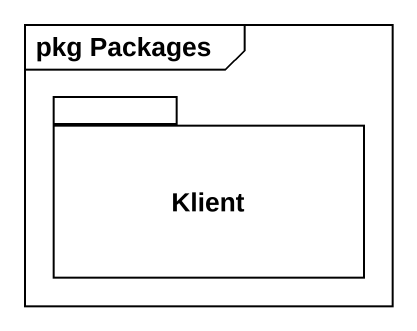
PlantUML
@startuml
mainframe pkg Packages
package Klient {
}
@enduml
